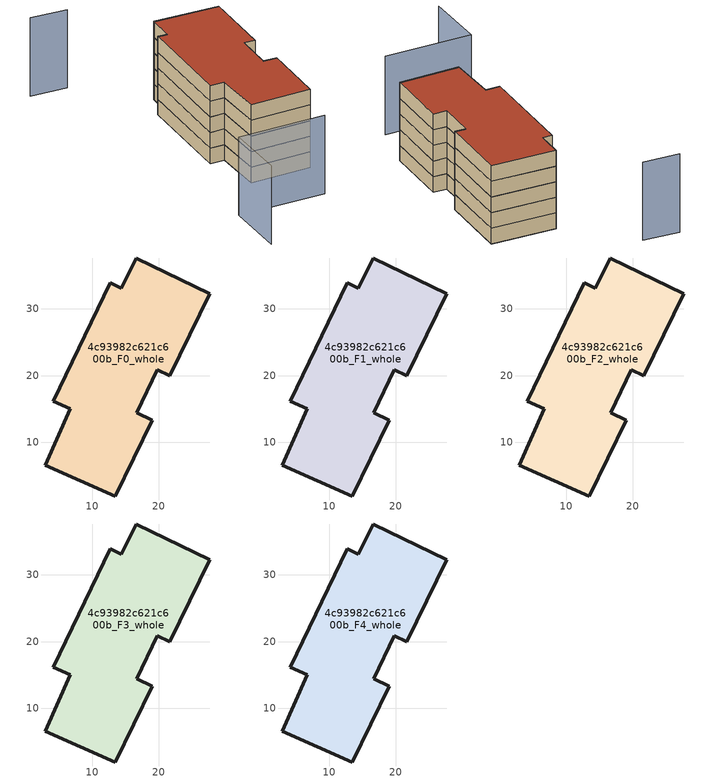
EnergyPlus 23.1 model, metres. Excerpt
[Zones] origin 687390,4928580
4c93982c621c600b_F0_whole
 floor ground (EU_floor_Construction): 13.44,1.91 18.99,13.31 16.69,14.43 19.8,20.84 21.67,19.93 27.67,32.27 16.63,37.64 14.4,33.07 12.72,33.89 4.13,16.15 6.68,15.03 2.94,6.5 z0
 wall outside (EU_wall_Construction): 6.68,15.03 4.13,16.15 12.72,33.89 14.4,33.07 16.63,37.64 27.67,32.27 21.67,19.93 19.8,20.84 16.69,14.43 18.99,13.31 13.44,1.91 2.94,6.5 6.68,15.03 z0:3
4c93982c621c600b_F1_whole
 floor to 4c93982c621c600b_F0_whole (EU_floor_Construction): 13.44,1.91 18.99,13.31 16.69,14.43 19.8,20.84 21.67,19.93 27.67,32.27 16.63,37.64 14.4,33.07 12.72,33.89 4.13,16.15 6.68,15.03 2.94,6.5 z3
 wall outside (EU_wall_Construction): 6.68,15.03 4.13,16.15 12.72,33.89 14.4,33.07 16.63,37.64 27.67,32.27 21.67,19.93 19.8,20.84 16.69,14.43 18.99,13.31 13.44,1.91 2.94,6.5 6.68,15.03 z3:6
4c93982c621c600b_F2_whole
 floor to 4c93982c621c600b_F1_whole (EU_floor_Construction): 13.44,1.91 18.99,13.31 16.69,14.43 19.8,20.84 21.67,19.93 27.67,32.27 16.63,37.64 14.4,33.07 12.72,33.89 4.13,16.15 6.68,15.03 2.94,6.5 z6
 wall outside (EU_wall_Construction): 6.68,15.03 4.13,16.15 12.72,33.89 14.4,33.07 16.63,37.64 27.67,32.27 21.67,19.93 19.8,20.84 16.69,14.43 18.99,13.31 13.44,1.91 2.94,6.5 6.68,15.03 z6:9
4c93982c621c600b_F3_whole
 floor to 4c93982c621c600b_F2_whole (EU_floor_Construction): 13.44,1.91 18.99,13.31 16.69,14.43 19.8,20.84 21.67,19.93 27.67,32.27 16.63,37.64 14.4,33.07 12.72,33.89 4.13,16.15 6.68,15.03 2.94,6.5 z9
 wall outside (EU_wall_Construction): 6.68,15.03 4.13,16.15 12.72,33.89 14.4,33.07 16.63,37.64 27.67,32.27 21.67,19.93 19.8,20.84 16.69,14.43 18.99,13.31 13.44,1.91 2.94,6.5 6.68,15.03 z9:12
4c93982c621c600b_F4_whole
 floor to 4c93982c621c600b_F3_whole (EU_floor_Construction): 13.44,1.91 18.99,13.31 16.69,14.43 19.8,20.84 21.67,19.93 27.67,32.27 16.63,37.64 14.4,33.07 12.72,33.89 4.13,16.15 6.68,15.03 2.94,6.5 z12
 wall outside (EU_wall_Construction): 6.68,15.03 4.13,16.15 12.72,33.89 14.4,33.07 16.63,37.64 27.67,32.27 21.67,19.93 19.8,20.84 16.69,14.43 18.99,13.31 13.44,1.91 2.94,6.5 6.68,15.03 z12:15
 roof outside (EU_roof_Construction): 27.67,32.27 21.67,19.93 19.8,20.84 16.69,14.43 18.99,13.31 13.44,1.91 2.94,6.5 6.68,15.03 4.13,16.15 12.72,33.89 14.4,33.07 16.63,37.64 z15
shading: -12.25,-9.46 -7.49,1.08 / -7.49,1.08 7.54,-5.7 / 11.06,51.88 4.89,55.03 z0:15
[Building]
EU S2 Campaign: North Axis=0; Terrain=City; Solar Distribution=FullExterior
[Site:Location]
Bologna: Latitude=44.5; Longitude=11.25; Time Zone=1; Elevation=37
[SizingPeriod:WeatherFileDays]
AnnualSizingPeriod: Begin Month=1; Begin Day of Month=1; End Month=12; End Day of Month=31; Day of Week for Start Day=Monday; Use Weather File Daylight Saving Period=No; Use Weather File Rain and Snow Indicators=No
[MATERIAL]
EU_InternalMass_Material: Roughness=MediumRough; Thickness=0.1; Conductivity=1; Density=1800; Specific Heat=900; Thermal Absorptance=0.9; Solar Absorptance=0.7; Visible Absorptance=0.7
[MATERIAL:NOMASS] Roughness=MediumRough; Thermal Absorptance=0.9; Solar Absorptance=0.7; Visible Absorptance=0.7
Name | Thermal Resistance
EU_wall_NoMass | 0.905828
EU_roof_NoMass | 0.37593
EU_floor_NoMass | 0.67114
[CONSTRUCTION]
EU_wall_Construction: EU_wall_NoMass
EU_roof_Construction: EU_roof_NoMass
EU_floor_Construction: EU_floor_NoMass
EU_InternalMass_Construction: EU_InternalMass_Material
[ZONE] Type=1; Multiplier=1; Ceiling Height=autocalculate; Floor Area=autocalculate; Part of Total Floor Area=Yes
Name | Volume
4c93982c621c600b_F0_whole | 1297.11
4c93982c621c600b_F1_whole; 4c93982c621c600b_F2_whole; 4c93982c621c600b_F3_whole; 4c93982c621c600b_F4_whole | 1297.1
[INTERNALMASS] Construction=EU_InternalMass_Construction; Surface Area=432.368
Name | Zone or ZoneList
4c93982c621c600b_F0_whole_EU_InternalMass | 4c93982c621c600b_F0_whole
4c93982c621c600b_F1_whole_EU_InternalMass | 4c93982c621c600b_F1_whole
4c93982c621c600b_F2_whole_EU_InternalMass | 4c93982c621c600b_F2_whole
4c93982c621c600b_F3_whole_EU_InternalMass | 4c93982c621c600b_F3_whole
4c93982c621c600b_F4_whole_EU_InternalMass | 4c93982c621c600b_F4_whole
[OTHEREQUIPMENT] Fuel Type=Electricity; Design Level Calculation Method=Watts/Area; Power per Zone Floor Area=1; Fraction Latent=0; Fraction Radiant=0; Fraction Lost=0; Carbon Dioxide Generation Rate=0; EndUse Subcategory=EU_Step8_InternalGains
Name | Zone or ZoneList or Space or SpaceList | Schedule
EU_Step8_InternalGain_4c93982c621c600b_F0_whole_f000 | 4c93982c621c600b_F0_whole | EU_Step8_GainSchedule_4c93982c621c600b_F0_whole_f000
EU_Step8_InternalGain_4c93982c621c600b_F1_whole_f000 | 4c93982c621c600b_F1_whole | EU_Step8_GainSchedule_4c93982c621c600b_F1_whole_f000
EU_Step8_InternalGain_4c93982c621c600b_F2_whole_f000 | 4c93982c621c600b_F2_whole | EU_Step8_GainSchedule_4c93982c621c600b_F2_whole_f000
EU_Step8_InternalGain_4c93982c621c600b_F3_whole_f000 | 4c93982c621c600b_F3_whole | EU_Step8_GainSchedule_4c93982c621c600b_F3_whole_f000
EU_Step8_InternalGain_4c93982c621c600b_F4_whole_f000 | 4c93982c621c600b_F4_whole | EU_Step8_GainSchedule_4c93982c621c600b_F4_whole_f000
[ZONEVENTILATION:DESIGNFLOWRATE] Schedule=EU_AlwaysOn; Design Flow Rate Calculation Method=AirChanges/Hour; Air Changes per Hour=0.73129; Ventilation Type=Natural; Fan Pressure Rise=0; Fan Total Efficiency=1; Constant Term Coefficient=1; Temperature Term Coefficient=0; Velocity Term Coefficient=0; Velocity Squared Term Coefficient=0; Minimum Indoor Temperature=-100; Maximum Indoor Temperature=100; Delta Temperature=-100; Minimum Outdoor Temperature=-100; Maximum Outdoor Temperature=100; Maximum Wind Speed=40
Name | Zone or ZoneList or Space or SpaceList
EU_ConstantAir_4c93982c621c600b_F0_whole | 4c93982c621c600b_F0_whole
EU_ConstantAir_4c93982c621c600b_F1_whole | 4c93982c621c600b_F1_whole
EU_ConstantAir_4c93982c621c600b_F2_whole | 4c93982c621c600b_F2_whole
EU_ConstantAir_4c93982c621c600b_F3_whole | 4c93982c621c600b_F3_whole
EU_ConstantAir_4c93982c621c600b_F4_whole | 4c93982c621c600b_F4_whole
[HVACTEMPLATE:THERMOSTAT] Constant Heating Setpoint=20; Constant Cooling Setpoint=50
EU_HeatOnly_4c93982c621c600b_F0_whole; EU_HeatOnly_4c93982c621c600b_F1_whole; EU_HeatOnly_4c93982c621c600b_F2_whole; EU_HeatOnly_4c93982c621c600b_F3_whole; EU_HeatOnly_4c93982c621c600b_F4_whole
[HVACTEMPLATE:ZONE:IDEALLOADSAIRSYSTEM] System Availability Schedule=EU_AlwaysOn; Maximum Heating Supply Air Temperature=50; Minimum Cooling Supply Air Temperature=13; Maximum Heating Supply Air Humidity Ratio=0.0156; Minimum Cooling Supply Air Humidity Ratio=0.0077; Heating Limit=NoLimit; Cooling Limit=NoLimit; Heating Availability Schedule=EU_AlwaysOn; Cooling Availability Schedule=EU_CoolingOff; Dehumidification Control Type=ConstantSensibleHeatRatio; Cooling Sensible Heat Ratio=0.7; Dehumidification Setpoint=60; Humidification Control Type=None; Humidification Setpoint=30; Outdoor Air Method=None; Outdoor Air Flow Rate per Person=0.00944; Outdoor Air Flow Rate per Zone Floor Area=0; Outdoor Air Flow Rate per Zone=0; Demand Controlled Ventilation Type=None; Outdoor Air Economizer Type=NoEconomizer; Heat Recovery Type=None; Sensible Heat Recovery Effectiveness=0.7; Latent Heat Recovery Effectiveness=0.65
Name | Template Thermostat
4c93982c621c600b_F0_whole | EU_HeatOnly_4c93982c621c600b_F0_whole
4c93982c621c600b_F1_whole | EU_HeatOnly_4c93982c621c600b_F1_whole
4c93982c621c600b_F2_whole | EU_HeatOnly_4c93982c621c600b_F2_whole
4c93982c621c600b_F3_whole | EU_HeatOnly_4c93982c621c600b_F3_whole
4c93982c621c600b_F4_whole | EU_HeatOnly_4c93982c621c600b_F4_whole
[SIZING:ZONE] Zone Cooling Design Supply Air Temperature Input Method=SupplyAirTemperature; Zone Cooling Design Supply Air Temperature=13; Zone Heating Design Supply Air Temperature Input Method=SupplyAirTemperature; Zone Heating Design Supply Air Temperature=50; Zone Cooling Design Supply Air Humidity Ratio=0.008; Zone Heating Design Supply Air Humidity Ratio=0.008; Cooling Design Air Flow Method=DesignDay; Cooling Design Air Flow Rate=0; Cooling Minimum Air Flow per Zone Floor Area=0.000762; Cooling Minimum Air Flow=0; Cooling Minimum Air Flow Fraction=0.2; Heating Design Air Flow Method=DesignDay; Heating Design Air Flow Rate=0; Heating Maximum Air Flow per Zone Floor Area=0.002032; Heating Maximum Air Flow=0.141576; Heating Maximum Air Flow Fraction=0.3; Account for Dedicated Outdoor Air System=No; Dedicated Outdoor Air System Control Strategy=NeutralSupplyAir; Dedicated Outdoor Air Low Setpoint Temperature for Design=autosize; Dedicated Outdoor Air High Setpoint Temperature for Design=autosize; Zone Load Sizing Method=Sensible Load Only No Latent Load; Zone Latent Cooling Design Supply Air Humidity Ratio Input Method=HumidityRatioDifference; Zone Cooling Design Supply Air Humidity Ratio Difference=0.005; Zone Latent Heating Design Supply Air Humidity Ratio Input Method=HumidityRatioDifference; Zone Humidification Design Supply Air Humidity Ratio Difference=0.005
4c93982c621c600b_F0_whole; 4c93982c621c600b_F1_whole; 4c93982c621c600b_F2_whole; 4c93982c621c600b_F3_whole; 4c93982c621c600b_F4_whole
[SCHEDULE:CONSTANT]
Name | Hourly Value
EU_AlwaysOn | 1
EU_CoolingOff | 0
[SCHEDULE:FILE] Column Number=1; Rows to Skip at Top=0; Number of Hours of Data=8760; Column Separator=Comma; Interpolate to Timestep=No; Minutes per Item=60; Adjust Schedule for Daylight Savings=Yes
Name | File
EU_Step8_GainSchedule_4c93982c621c600b_F0_whole_f000 | ../../schedules/4c93982c621c600b/4c93982c621c600b_F0_whole_f000_gain.csv
EU_Step8_GainSchedule_4c93982c621c600b_F1_whole_f000 | ../../schedules/4c93982c621c600b/4c93982c621c600b_F1_whole_f000_gain.csv
EU_Step8_GainSchedule_4c93982c621c600b_F2_whole_f000 | ../../schedules/4c93982c621c600b/4c93982c621c600b_F2_whole_f000_gain.csv
EU_Step8_GainSchedule_4c93982c621c600b_F3_whole_f000 | ../../schedules/4c93982c621c600b/4c93982c621c600b_F3_whole_f000_gain.csv
EU_Step8_GainSchedule_4c93982c621c600b_F4_whole_f000 | ../../schedules/4c93982c621c600b/4c93982c621c600b_F4_whole_f000_gain.csv
